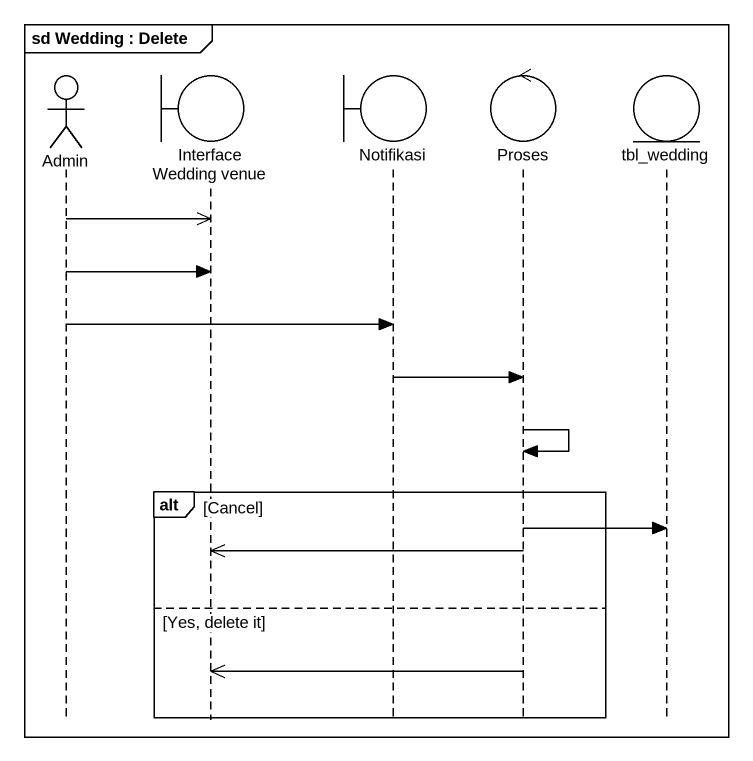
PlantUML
@startuml
mainframe sd Wedding : Delete
hide footbox
actor Admin
boundary "Interface Wedding venue" as Interface_Wedding_venue
boundary Notifikasi
control Proses
entity tbl_wedding

Admin ->> Interface_Wedding_venue
Admin -> Interface_Wedding_venue
Admin -> Notifikasi
Notifikasi -> Proses
Proses -> Proses
alt Cancel
  Proses -> tbl_wedding
  Proses ->> Interface_Wedding_venue
else Yes, delete it
  Proses ->> Interface_Wedding_venue
end
@enduml
